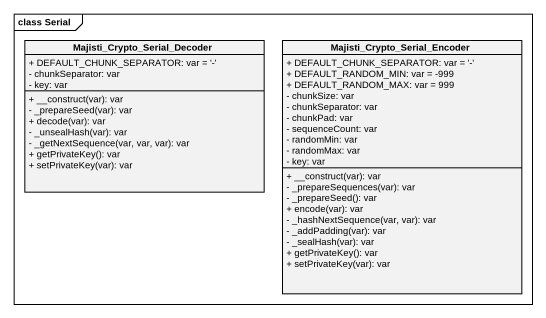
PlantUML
@startuml
mainframe class Serial
hide circle
hide empty members
skinparam classAttributeIconSize 0
class "Majisti_Crypto_Serial_Decoder" as Majisti_Crypto_Serial {
  + DEFAULT_CHUNK_SEPARATOR: var = '-'
  - chunkSeparator: var
  - key: var
  + __construct(var): var
  - _prepareSeed(var): var
  + decode(var): var
  - _unsealHash(var): var
  - _getNextSequence(var, var, var): var
  + getPrivateKey(): var
  + setPrivateKey(var): var
}
class "Majisti_Crypto_Serial_Encoder" as Majisti_Crypto_Serial_2 {
  + DEFAULT_CHUNK_SEPARATOR: var = '-'
  + DEFAULT_RANDOM_MIN: var = -999
  + DEFAULT_RANDOM_MAX: var = 999
  - chunkSize: var
  - chunkSeparator: var
  - chunkPad: var
  - sequenceCount: var
  - randomMin: var
  - randomMax: var
  - key: var
  + __construct(var): var
  - _prepareSequences(var): var
  - _prepareSeed(): var
  + encode(var): var
  - _hashNextSequence(var, var): var
  - _addPadding(var): var
  - _sealHash(var): var
  + getPrivateKey(): var
  + setPrivateKey(var): var
}
@enduml
